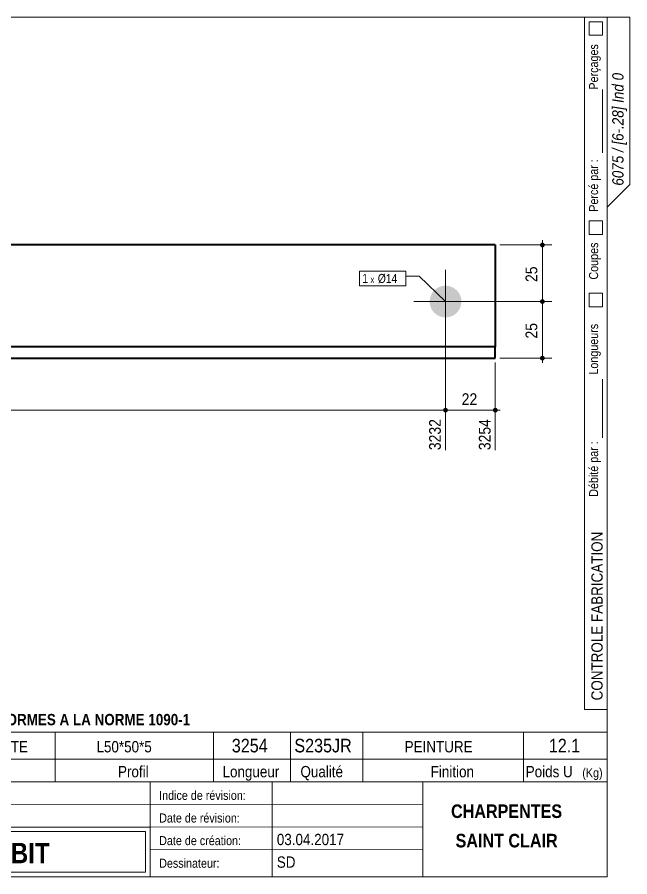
# Model space of a CAD drawing. Header units: millimetres. Extents: x 2 to 287, y 5 to 195.
# Drawn here: x 151.6 to 287, y 5 to 195 of the extents above; entities that cross this region are included whole.
import ezdxf

# ---------------------------------------------------------------- set-up
doc = ezdxf.new("R2010")
doc.units = ezdxf.units.MM
for name, color, linetype, lineweight in [('Autre type objet', 1, 'Continuous', 0), ('Boulon', 7, 'Continuous', 0), ('Cotation', 7, 'Continuous', 0), ('Désignation boulon', 3, 'Continuous', 0), ('Feuille dessin', 5, 'Continuous', 0), ('Piece', 2, 'Continuous', 0)]:
    doc.layers.add(name, color=color, linetype=linetype, lineweight=lineweight)
doc.styles.add('ARIAL', font='ARIAL.TTF')
doc.styles.add('ARIAL_BOLD', font='ARIALBD.TTF')
doc.styles.add('ARIAL_ITALIC', font='ARIALI.TTF')
doc.styles.add('COMIC_SANS_MS', font='COMIC.TTF')

# ---------------------------------------------------------------- blocks, each defined once
blk = doc.blocks.new('*A2')
at = {"layer": 'Boulon'}
blk.add_hatch(color=256, dxfattribs=at).paths.add_polyline_path([(246.37, 135.65), (246.45, 135.65), (246.54, 135.64), (246.62, 135.63), (246.71, 135.62), (246.79, 135.61), (246.88, 135.6), (246.96, 135.58), (247.05, 135.56), (247.13, 135.55), (247.21, 135.52), (247.3, 135.5), (247.38, 135.47), (247.46, 135.45), (247.54, 135.42), (247.62, 135.38), (247.7, 135.35), (247.78, 135.31), (247.85, 135.28), (247.93, 135.24), (248.01, 135.2), (248.08, 135.15), (248.15, 135.11), (248.22, 135.06), (248.3, 135.01), (248.36, 134.96), (248.43, 134.91), (248.5, 134.86), (248.57, 134.8), (248.63, 134.74), (248.69, 134.68), (248.75, 134.62), (248.81, 134.56), (248.87, 134.5), (248.93, 134.44), (248.99, 134.37), (249.04, 134.3), (249.09, 134.23), (249.14, 134.17), (249.19, 134.09), (249.24, 134.02), (249.28, 133.95), (249.33, 133.88), (249.37, 133.8), (249.41, 133.72), (249.44, 133.65), (249.48, 133.57), (249.51, 133.49), (249.55, 133.41), (249.58, 133.33), (249.6, 133.25), (249.63, 133.17), (249.65, 133.08), (249.68, 133), (249.69, 132.92), (249.71, 132.83), (249.73, 132.75), (249.74, 132.66), (249.75, 132.58), (249.76, 132.49), (249.77, 132.41), (249.78, 132.32), (249.78, 132.24), (249.78, 132.15), (249.78, 132.06), (249.78, 131.98), (249.77, 131.89), (249.76, 131.81), (249.75, 131.72), (249.74, 131.64), (249.73, 131.55), (249.71, 131.47), (249.69, 131.38), (249.68, 131.3), (249.65, 131.22), (249.63, 131.13), (249.6, 131.05), (249.58, 130.97), (249.55, 130.89), (249.51, 130.81), (249.48, 130.73), (249.44, 130.65), (249.41, 130.58), (249.37, 130.5), (249.33, 130.42), (249.28, 130.35), (249.24, 130.28), (249.19, 130.21), (249.14, 130.13), (249.09, 130.07), (249.04, 130), (248.99, 129.93), (248.93, 129.86), (248.87, 129.8), (248.81, 129.74), (248.75, 129.68), (248.69, 129.62), (248.63, 129.56), (248.57, 129.5), (248.5, 129.44), (248.43, 129.39), (248.36, 129.34), (248.3, 129.29), (248.22, 129.24), (248.15, 129.19), (248.08, 129.15), (248.01, 129.1), (247.93, 129.06), (247.85, 129.02), (247.78, 128.99), (247.7, 128.95), (247.62, 128.92), (247.54, 128.88), (247.46, 128.85), (247.38, 128.83), (247.3, 128.8), (247.21, 128.78), (247.13, 128.75), (247.05, 128.74), (246.96, 128.72), (246.88, 128.7), (246.79, 128.69), (246.71, 128.68), (246.62, 128.67), (246.54, 128.66), (246.45, 128.65), (246.37, 128.65), (246.28, 128.65), (246.19, 128.65), (246.11, 128.65), (246.02, 128.66), (245.94, 128.67), (245.85, 128.68), (245.77, 128.69), (245.68, 128.7), (245.6, 128.72), (245.51, 128.74), (245.43, 128.75), (245.35, 128.78), (245.26, 128.8), (245.18, 128.83), (245.1, 128.85), (245.02, 128.88), (244.94, 128.92), (244.86, 128.95), (244.78, 128.99), (244.71, 129.02), (244.63, 129.06), (244.55, 129.1), (244.48, 129.15), (244.41, 129.19), (244.34, 129.24), (244.26, 129.29), (244.2, 129.34), (244.13, 129.39), (244.06, 129.44), (243.99, 129.5), (243.93, 129.56), (243.87, 129.62), (243.81, 129.68), (243.75, 129.74), (243.69, 129.8), (243.63, 129.86), (243.57, 129.93), (243.52, 130), (243.47, 130.07), (243.42, 130.13), (243.37, 130.21), (243.32, 130.28), (243.28, 130.35), (243.23, 130.42), (243.19, 130.5), (243.15, 130.58), (243.12, 130.65), (243.08, 130.73), (243.05, 130.81), (243.01, 130.89), (242.98, 130.97), (242.96, 131.05), (242.93, 131.13), (242.91, 131.22), (242.88, 131.3), (242.87, 131.38), (242.85, 131.47), (242.83, 131.55), (242.82, 131.64), (242.81, 131.72), (242.8, 131.81), (242.79, 131.89), (242.78, 131.98), (242.78, 132.06), (242.78, 132.15), (242.78, 132.24), (242.78, 132.32), (242.79, 132.41), (242.8, 132.49), (242.81, 132.58), (242.82, 132.66), (242.83, 132.75), (242.85, 132.83), (242.87, 132.92), (242.88, 133), (242.91, 133.08), (242.93, 133.17), (242.96, 133.25), (242.98, 133.33), (243.01, 133.41), (243.05, 133.49), (243.08, 133.57), (243.12, 133.65), (243.15, 133.72), (243.19, 133.8), (243.23, 133.88), (243.28, 133.95), (243.32, 134.02), (243.37, 134.09), (243.42, 134.17), (243.47, 134.23), (243.52, 134.3), (243.57, 134.37), (243.63, 134.44), (243.69, 134.5), (243.75, 134.56), (243.81, 134.62), (243.87, 134.68), (243.93, 134.74), (243.99, 134.8), (244.06, 134.86), (244.13, 134.91), (244.2, 134.96), (244.26, 135.01), (244.34, 135.06), (244.41, 135.11), (244.48, 135.15), (244.55, 135.2), (244.63, 135.24), (244.71, 135.28), (244.78, 135.31), (244.86, 135.35), (244.94, 135.38), (245.02, 135.42), (245.1, 135.45), (245.18, 135.47), (245.26, 135.5), (245.35, 135.52), (245.43, 135.55), (245.51, 135.56), (245.6, 135.58), (245.68, 135.6), (245.77, 135.61), (245.85, 135.62), (245.94, 135.63), (246.02, 135.64), (246.11, 135.65), (246.19, 135.65), (246.28, 135.65)], flags=17)
at = {"layer": 'Boulon', "linetype": 'Continuous', "lineweight": 0}
for p, q in [((246.28, 139.15), (246.28, 125.15)), ((253.28, 132.15), (239.28, 132.15))]:
    blk.add_line(p, q, dxfattribs=at)
blk = doc.blocks.new('*A3')
at = {"layer": 'Piece', "color": 2, "linetype": 'Continuous', "lineweight": 40}
for p, q in [((141.43, 144.65), (25.68, 144.65)), ((25.68, 144.65), (25.68, 122.15)), ((257.28, 144.65), (141.53, 144.65)), ((257.28, 144.65), (257.28, 122.15)), ((25.68, 122.15), (25.68, 119.65)), ((141.43, 122.15), (25.68, 122.15)), ((257.28, 122.15), (141.53, 122.15)), ((257.28, 119.65), (257.28, 122.15)), ((25.68, 119.65), (141.43, 119.65)), ((141.53, 119.65), (257.28, 119.65))]:
    blk.add_line(p, q, dxfattribs=at)
blk = doc.blocks.new('*A4')
at = {"layer": 'Feuille dessin', "linetype": 'Continuous', "lineweight": 0}
for p, q in [((282, 195), (5, 195)), ((5, 195), (5, 5)), ((282, 5), (282, 195)), ((5, 5), (282, 5))]:
    blk.add_line(p, q, dxfattribs=at)
at = {"layer": 'Feuille dessin', "style": 'ARIAL', "width": 0.85}
blk.add_text('Tekla Structures', height=2, rotation=90, dxfattribs=at).set_placement((4.5, 5.5))
blk = doc.blocks.new('*A5')
at = {"layer": 'Autre type objet', "linetype": 'Continuous', "lineweight": 0}
for p, q in [((277, 42), (277, 195)), ((277, 195), (287, 195)), ((278, 194), (278, 191)), ((281, 194), (278, 194)), ((281, 191), (281, 194)), ((282, 42), (282, 195)), ((287, 195), (287, 158)), ((278, 191), (281, 191)), ((281, 165), (281, 179)), ((287, 158), (282, 153)), ((278, 150), (278, 147)), ((281, 150), (278, 150)), ((281, 147), (281, 150)), ((278, 147), (281, 147)), ((278, 134), (278, 131)), ((281, 134), (278, 134)), ((281, 131), (281, 134)), ((278, 131), (281, 131)), ((281, 102), (281, 115)), ((277, 42), (282, 42))]:
    blk.add_line(p, q, dxfattribs=at)
at = {"layer": 'Autre type objet', "width": 0.85}
for s, height, style, p in [('Perçages', 2, 'ARIAL', (280, 179)), ('6075 / [6-.28] Ind 0', 2.5, 'ARIAL_ITALIC', (285.619109, 157.760245)), ('Percé par :', 2, 'ARIAL', (280, 152)), ('Coupes', 2, 'ARIAL', (280, 137)), ('Longueurs', 2, 'ARIAL', (280, 116)), ('Débité par :', 2, 'ARIAL', (280, 89)), ('CONTROLE FABRICATION', 2.5, 'ARIAL', (281, 44))]:
    blk.add_text(s, height=height, rotation=90, dxfattribs=dict(at, style=style)).set_placement(p)
blk = doc.blocks.new('*A7')
at = {"layer": 'Autre type objet', "linetype": 'Continuous', "lineweight": 0}
for p, q in [((92, 37), (282, 37)), ((92, 37), (92, 31)), ((92.51953, 36.5), (113.5, 36.5)), ((92.51953, 31.394341), (92.51953, 36.5)), ((113.5, 36.5), (113.5, 31.394341)), ((114.5, 31), (114.5, 37)), ((134.5, 31), (134.5, 37)), ((160, 31), (160, 37)), ((195, 31), (195, 37)), ((212, 31), (212, 37)), ((228, 31), (228, 37)), ((263.5, 31), (263.5, 37)), ((282, 31), (282, 37)), ((92, 31), (282, 31)), ((92, 31), (92, 5)), ((113.5, 31.394341), (92.51953, 31.394341)), ((114.5, 16), (114.5, 31)), ((134.5, 26), (134.5, 31)), ((160, 26), (160, 31)), ((195, 26), (195, 31)), ((212, 26), (212, 31)), ((228, 26), (228, 31)), ((263.5, 26), (263.5, 31)), ((282, 5), (282, 31)), ((92, 26), (282, 26)), ((181, 26), (181, 5)), ((208, 26), (208, 5)), ((241.262466, 5), (241.262466, 26)), ((92, 21), (241.327069, 20.935451)), ((92, 16), (181, 16)), ((181, 16), (241.297815, 16.021151)), ((93, 15), (180, 15)), ((93, 6), (93, 15)), ((180, 15), (180, 6)), ((181, 11), (241.217807, 10.969512)), ((180, 6), (93, 6)), ((92, 5), (282, 5))]:
    blk.add_line(p, q, dxfattribs=at)
at = {"layer": 'Autre type objet', "width": 0.85}
for s, height, style, p in [('TOLERANCES ESSENTIELLES CONFORMES A LA NORME 1090-1', 2.5, 'ARIAL_BOLD', (96.5, 38.5)), ('6-28', 3, 'ARIAL_BOLD', (98.285724, 32.540141)), ('1', 3, 'ARIAL', (120.389893, 32.5)), ('STABILITE', 2.5, 'ARIAL', (139.159546, 32.5)), ('L50*50*5', 2.5, 'ARIAL', (169.146973, 32.5)), ('3254', 3, 'ARIAL', (199.053223, 32.5)), ('S235JR', 3, 'ARIAL', (212.880127, 32.5)), ('PEINTURE', 2.5, 'ARIAL', (237.24646, 32.5)), ('12.1', 3, 'ARIAL', (269.109863, 32.5)), ('Repère', 2.5, 'ARIAL', (96.112978, 27)), ('Qté', 2.5, 'ARIAL', (119, 27)), ('Nom', 2.5, 'ARIAL', (142.961426, 27)), ('Profil', 2.5, 'ARIAL', (173.903564, 27)), ('Longueur', 2.5, 'ARIAL', (197, 27)), ('Qualité', 2.5, 'ARIAL', (214.218018, 27)), ('Finition', 2.5, 'ARIAL', (243, 27)), ('Poids U', 2.5, 'ARIAL', (264, 27)), ('(Kg)', 2, 'ARIAL', (276.5, 27)), ('6075', 3.5, 'ARIAL', (115.5, 22)), ('N° Affaire:', 2, 'ARIAL', (93.640566, 22)), ('Indice de révision:', 2, 'ARIAL', (183, 22)), ('CHARPENTES', 3, 'ARIAL_BOLD', (247.5, 18)), ('Nom Affaire:', 2, 'ARIAL', (93.640566, 17.5)), ('GHD Bât N', 3.5, 'ARIAL', (115.5, 17)), ('Date de révision:', 2, 'ARIAL', (183, 17)), ('Date de création:', 2, 'ARIAL', (183, 12)), ('03.04.2017', 2.5, 'ARIAL', (209, 12)), ('SAINT CLAIR', 3, 'ARIAL_BOLD', (248.5, 11.5)), ('CROQUIS   DE  DEBIT', 4.5, 'ARIAL_BOLD', (103, 8)), ('SD', 2.5, 'ARIAL', (209, 7)), ('Dessinateur:', 2, 'ARIAL', (183, 7))]:
    blk.add_text(s, height=height, dxfattribs=dict(at, style=style)).set_placement(p)
blk = doc.blocks.new('*A11')
at = {"layer": 'Cotation'}
for points in [[(267.65, 131.63), (267.63, 131.63), (267.6, 131.64), (267.58, 131.64), (267.55, 131.65), (267.53, 131.65), (267.5, 131.66), (267.48, 131.67), (267.46, 131.68), (267.43, 131.69), (267.41, 131.7), (267.39, 131.72), (267.37, 131.73), (267.35, 131.75), (267.33, 131.76), (267.31, 131.78), (267.29, 131.8), (267.28, 131.82), (267.26, 131.84), (267.25, 131.86), (267.23, 131.88), (267.22, 131.9), (267.21, 131.93), (267.2, 131.95), (267.19, 131.97), (267.18, 132), (267.18, 132.02), (267.17, 132.05), (267.17, 132.07), (267.16, 132.1), (267.16, 132.12), (267.16, 132.15), (267.16, 132.18), (267.16, 132.2), (267.17, 132.23), (267.17, 132.25), (267.18, 132.28), (267.18, 132.3), (267.19, 132.33), (267.2, 132.35), (267.21, 132.37), (267.22, 132.4), (267.23, 132.42), (267.25, 132.44), (267.26, 132.46), (267.28, 132.48), (267.29, 132.5), (267.31, 132.52), (267.33, 132.54), (267.35, 132.55), (267.37, 132.57), (267.39, 132.58), (267.41, 132.6), (267.43, 132.61), (267.46, 132.62), (267.48, 132.63), (267.5, 132.64), (267.53, 132.65), (267.55, 132.65), (267.58, 132.66), (267.6, 132.66), (267.63, 132.67), (267.65, 132.67), (267.68, 132.67), (267.71, 132.67), (267.73, 132.67), (267.76, 132.66), (267.78, 132.66), (267.81, 132.65), (267.83, 132.65), (267.86, 132.64), (267.88, 132.63), (267.9, 132.62), (267.93, 132.61), (267.95, 132.6), (267.97, 132.58), (267.99, 132.57), (268.01, 132.55), (268.03, 132.54), (268.05, 132.52), (268.07, 132.5), (268.08, 132.48), (268.1, 132.46), (268.11, 132.44), (268.13, 132.42), (268.14, 132.4), (268.15, 132.37), (268.16, 132.35), (268.17, 132.33), (268.18, 132.3), (268.18, 132.28), (268.19, 132.25), (268.19, 132.23), (268.2, 132.2), (268.2, 132.18), (268.2, 132.15), (268.2, 132.12), (268.2, 132.1), (268.19, 132.07), (268.19, 132.05), (268.18, 132.02), (268.18, 132), (268.17, 131.97), (268.16, 131.95), (268.15, 131.93), (268.14, 131.9), (268.13, 131.88), (268.11, 131.86), (268.1, 131.84), (268.08, 131.82), (268.07, 131.8), (268.05, 131.78), (268.03, 131.76), (268.01, 131.75), (267.99, 131.73), (267.97, 131.72), (267.95, 131.7), (267.93, 131.69), (267.9, 131.68), (267.88, 131.67), (267.86, 131.66), (267.83, 131.65), (267.81, 131.65), (267.78, 131.64), (267.76, 131.64), (267.73, 131.63), (267.71, 131.63), (267.68, 131.63)], [(267.65, 119.13), (267.63, 119.13), (267.6, 119.14), (267.58, 119.14), (267.55, 119.15), (267.53, 119.15), (267.5, 119.16), (267.48, 119.17), (267.46, 119.18), (267.43, 119.19), (267.41, 119.2), (267.39, 119.22), (267.37, 119.23), (267.35, 119.25), (267.33, 119.26), (267.31, 119.28), (267.29, 119.3), (267.28, 119.32), (267.26, 119.34), (267.25, 119.36), (267.23, 119.38), (267.22, 119.4), (267.21, 119.43), (267.2, 119.45), (267.19, 119.47), (267.18, 119.5), (267.18, 119.52), (267.17, 119.55), (267.17, 119.57), (267.16, 119.6), (267.16, 119.62), (267.16, 119.65), (267.16, 119.68), (267.16, 119.7), (267.17, 119.73), (267.17, 119.75), (267.18, 119.78), (267.18, 119.8), (267.19, 119.83), (267.2, 119.85), (267.21, 119.87), (267.22, 119.9), (267.23, 119.92), (267.25, 119.94), (267.26, 119.96), (267.28, 119.98), (267.29, 120), (267.31, 120.02), (267.33, 120.04), (267.35, 120.05), (267.37, 120.07), (267.39, 120.08), (267.41, 120.1), (267.43, 120.11), (267.46, 120.12), (267.48, 120.13), (267.5, 120.14), (267.53, 120.15), (267.55, 120.15), (267.58, 120.16), (267.6, 120.16), (267.63, 120.17), (267.65, 120.17), (267.68, 120.17), (267.71, 120.17), (267.73, 120.17), (267.76, 120.16), (267.78, 120.16), (267.81, 120.15), (267.83, 120.15), (267.86, 120.14), (267.88, 120.13), (267.9, 120.12), (267.93, 120.11), (267.95, 120.1), (267.97, 120.08), (267.99, 120.07), (268.01, 120.05), (268.03, 120.04), (268.05, 120.02), (268.07, 120), (268.08, 119.98), (268.1, 119.96), (268.11, 119.94), (268.13, 119.92), (268.14, 119.9), (268.15, 119.87), (268.16, 119.85), (268.17, 119.83), (268.18, 119.8), (268.18, 119.78), (268.19, 119.75), (268.19, 119.73), (268.2, 119.7), (268.2, 119.68), (268.2, 119.65), (268.2, 119.62), (268.2, 119.6), (268.19, 119.57), (268.19, 119.55), (268.18, 119.52), (268.18, 119.5), (268.17, 119.47), (268.16, 119.45), (268.15, 119.43), (268.14, 119.4), (268.13, 119.38), (268.11, 119.36), (268.1, 119.34), (268.08, 119.32), (268.07, 119.3), (268.05, 119.28), (268.03, 119.26), (268.01, 119.25), (267.99, 119.23), (267.97, 119.22), (267.95, 119.2), (267.93, 119.19), (267.9, 119.18), (267.88, 119.17), (267.86, 119.16), (267.83, 119.15), (267.81, 119.15), (267.78, 119.14), (267.76, 119.14), (267.73, 119.13), (267.71, 119.13), (267.68, 119.13)]]:
    blk.add_hatch(color=256, dxfattribs=at).paths.add_polyline_path(points, flags=17)
at = {"layer": 'Cotation', "linetype": 'Continuous', "lineweight": 0}
for p, q in [((267.68, 133.19), (267.68, 131.11)), ((267.68, 132.15), (267.68, 133.19)), ((247.28, 132.15), (269.76, 132.15)), ((266.64, 132.15), (268.72, 132.15)), ((267.68, 119.65), (267.68, 132.15)), ((267.68, 120.69), (267.68, 118.61)), ((258.28, 119.65), (269.76, 119.65)), ((266.64, 119.65), (268.72, 119.65)), ((267.68, 119.65), (267.68, 118.61))]:
    blk.add_line(p, q, dxfattribs=at)
at = {"layer": 'Cotation'}
for p in [(267.68, 132.15), (267.68, 119.65)]:
    blk.add_point(p, dxfattribs=at)
at = {"layer": 'Cotation', "style": 'ARIAL', "width": 0.85}
blk.add_text('25', height=2.6, rotation=90.0002, dxfattribs=at).set_placement((266.56, 123.97))
blk = doc.blocks.new('*A12')
at = {"layer": 'Cotation'}
for points in [[(267.65, 144.13), (267.63, 144.13), (267.6, 144.14), (267.58, 144.14), (267.55, 144.15), (267.53, 144.15), (267.5, 144.16), (267.48, 144.17), (267.46, 144.18), (267.43, 144.19), (267.41, 144.2), (267.39, 144.22), (267.37, 144.23), (267.35, 144.25), (267.33, 144.26), (267.31, 144.28), (267.29, 144.3), (267.28, 144.32), (267.26, 144.34), (267.25, 144.36), (267.23, 144.38), (267.22, 144.4), (267.21, 144.43), (267.2, 144.45), (267.19, 144.47), (267.18, 144.5), (267.18, 144.52), (267.17, 144.55), (267.17, 144.57), (267.16, 144.6), (267.16, 144.62), (267.16, 144.65), (267.16, 144.68), (267.16, 144.7), (267.17, 144.73), (267.17, 144.75), (267.18, 144.78), (267.18, 144.8), (267.19, 144.83), (267.2, 144.85), (267.21, 144.87), (267.22, 144.9), (267.23, 144.92), (267.25, 144.94), (267.26, 144.96), (267.28, 144.98), (267.29, 145), (267.31, 145.02), (267.33, 145.04), (267.35, 145.05), (267.37, 145.07), (267.39, 145.08), (267.41, 145.1), (267.43, 145.11), (267.46, 145.12), (267.48, 145.13), (267.5, 145.14), (267.53, 145.15), (267.55, 145.15), (267.58, 145.16), (267.6, 145.16), (267.63, 145.17), (267.65, 145.17), (267.68, 145.17), (267.71, 145.17), (267.73, 145.17), (267.76, 145.16), (267.78, 145.16), (267.81, 145.15), (267.83, 145.15), (267.86, 145.14), (267.88, 145.13), (267.9, 145.12), (267.93, 145.11), (267.95, 145.1), (267.97, 145.08), (267.99, 145.07), (268.01, 145.05), (268.03, 145.04), (268.05, 145.02), (268.07, 145), (268.08, 144.98), (268.1, 144.96), (268.11, 144.94), (268.13, 144.92), (268.14, 144.9), (268.15, 144.87), (268.16, 144.85), (268.17, 144.83), (268.18, 144.8), (268.18, 144.78), (268.19, 144.75), (268.19, 144.73), (268.2, 144.7), (268.2, 144.68), (268.2, 144.65), (268.2, 144.62), (268.2, 144.6), (268.19, 144.57), (268.19, 144.55), (268.18, 144.52), (268.18, 144.5), (268.17, 144.47), (268.16, 144.45), (268.15, 144.43), (268.14, 144.4), (268.13, 144.38), (268.11, 144.36), (268.1, 144.34), (268.08, 144.32), (268.07, 144.3), (268.05, 144.28), (268.03, 144.26), (268.01, 144.25), (267.99, 144.23), (267.97, 144.22), (267.95, 144.2), (267.93, 144.19), (267.9, 144.18), (267.88, 144.17), (267.86, 144.16), (267.83, 144.15), (267.81, 144.15), (267.78, 144.14), (267.76, 144.14), (267.73, 144.13), (267.71, 144.13), (267.68, 144.13)], [(267.65, 131.63), (267.63, 131.63), (267.6, 131.64), (267.58, 131.64), (267.55, 131.65), (267.53, 131.65), (267.5, 131.66), (267.48, 131.67), (267.46, 131.68), (267.43, 131.69), (267.41, 131.7), (267.39, 131.72), (267.37, 131.73), (267.35, 131.75), (267.33, 131.76), (267.31, 131.78), (267.29, 131.8), (267.28, 131.82), (267.26, 131.84), (267.25, 131.86), (267.23, 131.88), (267.22, 131.9), (267.21, 131.93), (267.2, 131.95), (267.19, 131.97), (267.18, 132), (267.18, 132.02), (267.17, 132.05), (267.17, 132.07), (267.16, 132.1), (267.16, 132.12), (267.16, 132.15), (267.16, 132.18), (267.16, 132.2), (267.17, 132.23), (267.17, 132.25), (267.18, 132.28), (267.18, 132.3), (267.19, 132.33), (267.2, 132.35), (267.21, 132.37), (267.22, 132.4), (267.23, 132.42), (267.25, 132.44), (267.26, 132.46), (267.28, 132.48), (267.29, 132.5), (267.31, 132.52), (267.33, 132.54), (267.35, 132.55), (267.37, 132.57), (267.39, 132.58), (267.41, 132.6), (267.43, 132.61), (267.46, 132.62), (267.48, 132.63), (267.5, 132.64), (267.53, 132.65), (267.55, 132.65), (267.58, 132.66), (267.6, 132.66), (267.63, 132.67), (267.65, 132.67), (267.68, 132.67), (267.71, 132.67), (267.73, 132.67), (267.76, 132.66), (267.78, 132.66), (267.81, 132.65), (267.83, 132.65), (267.86, 132.64), (267.88, 132.63), (267.9, 132.62), (267.93, 132.61), (267.95, 132.6), (267.97, 132.58), (267.99, 132.57), (268.01, 132.55), (268.03, 132.54), (268.05, 132.52), (268.07, 132.5), (268.08, 132.48), (268.1, 132.46), (268.11, 132.44), (268.13, 132.42), (268.14, 132.4), (268.15, 132.37), (268.16, 132.35), (268.17, 132.33), (268.18, 132.3), (268.18, 132.28), (268.19, 132.25), (268.19, 132.23), (268.2, 132.2), (268.2, 132.18), (268.2, 132.15), (268.2, 132.12), (268.2, 132.1), (268.19, 132.07), (268.19, 132.05), (268.18, 132.02), (268.18, 132), (268.17, 131.97), (268.16, 131.95), (268.15, 131.93), (268.14, 131.9), (268.13, 131.88), (268.11, 131.86), (268.1, 131.84), (268.08, 131.82), (268.07, 131.8), (268.05, 131.78), (268.03, 131.76), (268.01, 131.75), (267.99, 131.73), (267.97, 131.72), (267.95, 131.7), (267.93, 131.69), (267.9, 131.68), (267.88, 131.67), (267.86, 131.66), (267.83, 131.65), (267.81, 131.65), (267.78, 131.64), (267.76, 131.64), (267.73, 131.63), (267.71, 131.63), (267.68, 131.63)]]:
    blk.add_hatch(color=256, dxfattribs=at).paths.add_polyline_path(points, flags=17)
at = {"layer": 'Cotation', "linetype": 'Continuous', "lineweight": 0}
for p, q in [((258.28, 144.65), (269.76, 144.65)), ((266.64, 144.65), (268.72, 144.65)), ((267.68, 145.69), (267.68, 143.61)), ((267.68, 144.65), (267.68, 145.69)), ((267.68, 132.15), (267.68, 144.65)), ((267.68, 133.19), (267.68, 131.11)), ((247.28, 132.15), (269.76, 132.15)), ((266.64, 132.15), (268.72, 132.15)), ((267.68, 132.15), (267.68, 131.11))]:
    blk.add_line(p, q, dxfattribs=at)
at = {"layer": 'Cotation'}
for p in [(267.68, 144.65), (267.68, 132.15)]:
    blk.add_point(p, dxfattribs=at)
at = {"layer": 'Cotation', "style": 'ARIAL', "width": 0.85}
blk.add_text('25', height=2.6, rotation=90.0002, dxfattribs=at).set_placement((266.56, 136.47))
blk = doc.blocks.new('*A14')
at = {"layer": 'Cotation'}
for points in [[(36.65, 107.63), (36.63, 107.63), (36.6, 107.64), (36.58, 107.64), (36.55, 107.65), (36.53, 107.65), (36.5, 107.66), (36.48, 107.67), (36.46, 107.68), (36.43, 107.69), (36.41, 107.7), (36.39, 107.72), (36.37, 107.73), (36.35, 107.75), (36.33, 107.76), (36.31, 107.78), (36.29, 107.8), (36.28, 107.82), (36.26, 107.84), (36.25, 107.86), (36.23, 107.88), (36.22, 107.9), (36.21, 107.93), (36.2, 107.95), (36.19, 107.97), (36.18, 108), (36.18, 108.02), (36.17, 108.05), (36.17, 108.07), (36.16, 108.1), (36.16, 108.12), (36.16, 108.15), (36.16, 108.18), (36.16, 108.2), (36.17, 108.23), (36.17, 108.25), (36.18, 108.28), (36.18, 108.3), (36.19, 108.33), (36.2, 108.35), (36.21, 108.37), (36.22, 108.4), (36.23, 108.42), (36.25, 108.44), (36.26, 108.46), (36.28, 108.48), (36.29, 108.5), (36.31, 108.52), (36.33, 108.54), (36.35, 108.55), (36.37, 108.57), (36.39, 108.58), (36.41, 108.6), (36.43, 108.61), (36.46, 108.62), (36.48, 108.63), (36.5, 108.64), (36.53, 108.65), (36.55, 108.65), (36.58, 108.66), (36.6, 108.66), (36.63, 108.67), (36.65, 108.67), (36.68, 108.67), (36.71, 108.67), (36.73, 108.67), (36.76, 108.66), (36.78, 108.66), (36.81, 108.65), (36.83, 108.65), (36.86, 108.64), (36.88, 108.63), (36.9, 108.62), (36.93, 108.61), (36.95, 108.6), (36.97, 108.58), (36.99, 108.57), (37.01, 108.55), (37.03, 108.54), (37.05, 108.52), (37.07, 108.5), (37.08, 108.48), (37.1, 108.46), (37.11, 108.44), (37.13, 108.42), (37.14, 108.4), (37.15, 108.37), (37.16, 108.35), (37.17, 108.33), (37.18, 108.3), (37.18, 108.28), (37.19, 108.25), (37.19, 108.23), (37.2, 108.2), (37.2, 108.18), (37.2, 108.15), (37.2, 108.12), (37.2, 108.1), (37.19, 108.07), (37.19, 108.05), (37.18, 108.02), (37.18, 108), (37.17, 107.97), (37.16, 107.95), (37.15, 107.93), (37.14, 107.9), (37.13, 107.88), (37.11, 107.86), (37.1, 107.84), (37.08, 107.82), (37.07, 107.8), (37.05, 107.78), (37.03, 107.76), (37.01, 107.75), (36.99, 107.73), (36.97, 107.72), (36.95, 107.7), (36.93, 107.69), (36.9, 107.68), (36.88, 107.67), (36.86, 107.66), (36.83, 107.65), (36.81, 107.65), (36.78, 107.64), (36.76, 107.64), (36.73, 107.63), (36.71, 107.63), (36.68, 107.63)], [(246.25, 107.63), (246.23, 107.63), (246.2, 107.64), (246.18, 107.64), (246.15, 107.65), (246.13, 107.65), (246.1, 107.66), (246.08, 107.67), (246.06, 107.68), (246.03, 107.69), (246.01, 107.7), (245.99, 107.72), (245.97, 107.73), (245.95, 107.75), (245.93, 107.76), (245.91, 107.78), (245.89, 107.8), (245.88, 107.82), (245.86, 107.84), (245.85, 107.86), (245.83, 107.88), (245.82, 107.9), (245.81, 107.93), (245.8, 107.95), (245.79, 107.97), (245.78, 108), (245.78, 108.02), (245.77, 108.05), (245.77, 108.07), (245.76, 108.1), (245.76, 108.12), (245.76, 108.15), (245.76, 108.18), (245.76, 108.2), (245.77, 108.23), (245.77, 108.25), (245.78, 108.28), (245.78, 108.3), (245.79, 108.33), (245.8, 108.35), (245.81, 108.37), (245.82, 108.4), (245.83, 108.42), (245.85, 108.44), (245.86, 108.46), (245.88, 108.48), (245.89, 108.5), (245.91, 108.52), (245.93, 108.54), (245.95, 108.55), (245.97, 108.57), (245.99, 108.58), (246.01, 108.6), (246.03, 108.61), (246.06, 108.62), (246.08, 108.63), (246.1, 108.64), (246.13, 108.65), (246.15, 108.65), (246.18, 108.66), (246.2, 108.66), (246.23, 108.67), (246.25, 108.67), (246.28, 108.67), (246.31, 108.67), (246.33, 108.67), (246.36, 108.66), (246.38, 108.66), (246.41, 108.65), (246.43, 108.65), (246.46, 108.64), (246.48, 108.63), (246.5, 108.62), (246.53, 108.61), (246.55, 108.6), (246.57, 108.58), (246.59, 108.57), (246.61, 108.55), (246.63, 108.54), (246.65, 108.52), (246.67, 108.5), (246.68, 108.48), (246.7, 108.46), (246.71, 108.44), (246.73, 108.42), (246.74, 108.4), (246.75, 108.37), (246.76, 108.35), (246.77, 108.33), (246.78, 108.3), (246.78, 108.28), (246.79, 108.25), (246.79, 108.23), (246.8, 108.2), (246.8, 108.18), (246.8, 108.15), (246.8, 108.12), (246.8, 108.1), (246.79, 108.07), (246.79, 108.05), (246.78, 108.02), (246.78, 108), (246.77, 107.97), (246.76, 107.95), (246.75, 107.93), (246.74, 107.9), (246.73, 107.88), (246.71, 107.86), (246.7, 107.84), (246.68, 107.82), (246.67, 107.8), (246.65, 107.78), (246.63, 107.76), (246.61, 107.75), (246.59, 107.73), (246.57, 107.72), (246.55, 107.7), (246.53, 107.69), (246.5, 107.68), (246.48, 107.67), (246.46, 107.66), (246.43, 107.65), (246.41, 107.65), (246.38, 107.64), (246.36, 107.64), (246.33, 107.63), (246.31, 107.63), (246.28, 107.63)]]:
    blk.add_hatch(color=256, dxfattribs=at).paths.add_polyline_path(points, flags=17)
at = {"layer": 'Cotation', "linetype": 'Continuous', "lineweight": 0}
for p, q in [((36.68, 131.15), (36.68, 103.15)), ((246.28, 131.15), (246.28, 99.3)), ((36.68, 109.19), (36.68, 107.11)), ((246.28, 109.19), (246.28, 107.11)), ((37.72, 108.15), (35.64, 108.15)), ((36.68, 108.15), (35.64, 108.15)), ((36.68, 108.15), (246.28, 108.15)), ((247.32, 108.15), (245.24, 108.15)), ((246.28, 108.15), (247.32, 108.15))]:
    blk.add_line(p, q, dxfattribs=at)
at = {"layer": 'Cotation'}
for p in [(36.68, 108.15), (246.28, 108.15)]:
    blk.add_point(p, dxfattribs=at)
at = {"layer": 'Cotation', "style": 'ARIAL', "width": 0.85}
blk.add_text('3210', height=2.6, dxfattribs=at).set_placement((137.62, 109.27))
blk.add_text('3232', height=2.6, rotation=90.0002, dxfattribs=at).set_placement((245.24, 99.3))
blk = doc.blocks.new('*A15')
at = {"layer": 'Cotation'}
for points in [[(246.25, 107.63), (246.23, 107.63), (246.2, 107.64), (246.18, 107.64), (246.15, 107.65), (246.13, 107.65), (246.1, 107.66), (246.08, 107.67), (246.06, 107.68), (246.03, 107.69), (246.01, 107.7), (245.99, 107.72), (245.97, 107.73), (245.95, 107.75), (245.93, 107.76), (245.91, 107.78), (245.89, 107.8), (245.88, 107.82), (245.86, 107.84), (245.85, 107.86), (245.83, 107.88), (245.82, 107.9), (245.81, 107.93), (245.8, 107.95), (245.79, 107.97), (245.78, 108), (245.78, 108.02), (245.77, 108.05), (245.77, 108.07), (245.76, 108.1), (245.76, 108.12), (245.76, 108.15), (245.76, 108.18), (245.76, 108.2), (245.77, 108.23), (245.77, 108.25), (245.78, 108.28), (245.78, 108.3), (245.79, 108.33), (245.8, 108.35), (245.81, 108.37), (245.82, 108.4), (245.83, 108.42), (245.85, 108.44), (245.86, 108.46), (245.88, 108.48), (245.89, 108.5), (245.91, 108.52), (245.93, 108.54), (245.95, 108.55), (245.97, 108.57), (245.99, 108.58), (246.01, 108.6), (246.03, 108.61), (246.06, 108.62), (246.08, 108.63), (246.1, 108.64), (246.13, 108.65), (246.15, 108.65), (246.18, 108.66), (246.2, 108.66), (246.23, 108.67), (246.25, 108.67), (246.28, 108.67), (246.31, 108.67), (246.33, 108.67), (246.36, 108.66), (246.38, 108.66), (246.41, 108.65), (246.43, 108.65), (246.46, 108.64), (246.48, 108.63), (246.5, 108.62), (246.53, 108.61), (246.55, 108.6), (246.57, 108.58), (246.59, 108.57), (246.61, 108.55), (246.63, 108.54), (246.65, 108.52), (246.67, 108.5), (246.68, 108.48), (246.7, 108.46), (246.71, 108.44), (246.73, 108.42), (246.74, 108.4), (246.75, 108.37), (246.76, 108.35), (246.77, 108.33), (246.78, 108.3), (246.78, 108.28), (246.79, 108.25), (246.79, 108.23), (246.8, 108.2), (246.8, 108.18), (246.8, 108.15), (246.8, 108.12), (246.8, 108.1), (246.79, 108.07), (246.79, 108.05), (246.78, 108.02), (246.78, 108), (246.77, 107.97), (246.76, 107.95), (246.75, 107.93), (246.74, 107.9), (246.73, 107.88), (246.71, 107.86), (246.7, 107.84), (246.68, 107.82), (246.67, 107.8), (246.65, 107.78), (246.63, 107.76), (246.61, 107.75), (246.59, 107.73), (246.57, 107.72), (246.55, 107.7), (246.53, 107.69), (246.5, 107.68), (246.48, 107.67), (246.46, 107.66), (246.43, 107.65), (246.41, 107.65), (246.38, 107.64), (246.36, 107.64), (246.33, 107.63), (246.31, 107.63), (246.28, 107.63)], [(257.25, 107.63), (257.23, 107.63), (257.2, 107.64), (257.18, 107.64), (257.15, 107.65), (257.13, 107.65), (257.1, 107.66), (257.08, 107.67), (257.06, 107.68), (257.03, 107.69), (257.01, 107.7), (256.99, 107.72), (256.97, 107.73), (256.95, 107.75), (256.93, 107.76), (256.91, 107.78), (256.89, 107.8), (256.88, 107.82), (256.86, 107.84), (256.85, 107.86), (256.83, 107.88), (256.82, 107.9), (256.81, 107.93), (256.8, 107.95), (256.79, 107.97), (256.78, 108), (256.78, 108.02), (256.77, 108.05), (256.77, 108.07), (256.76, 108.1), (256.76, 108.12), (256.76, 108.15), (256.76, 108.18), (256.76, 108.2), (256.77, 108.23), (256.77, 108.25), (256.78, 108.28), (256.78, 108.3), (256.79, 108.33), (256.8, 108.35), (256.81, 108.37), (256.82, 108.4), (256.83, 108.42), (256.85, 108.44), (256.86, 108.46), (256.88, 108.48), (256.89, 108.5), (256.91, 108.52), (256.93, 108.54), (256.95, 108.55), (256.97, 108.57), (256.99, 108.58), (257.01, 108.6), (257.03, 108.61), (257.06, 108.62), (257.08, 108.63), (257.1, 108.64), (257.13, 108.65), (257.15, 108.65), (257.18, 108.66), (257.2, 108.66), (257.23, 108.67), (257.25, 108.67), (257.28, 108.67), (257.31, 108.67), (257.33, 108.67), (257.36, 108.66), (257.38, 108.66), (257.41, 108.65), (257.43, 108.65), (257.46, 108.64), (257.48, 108.63), (257.5, 108.62), (257.53, 108.61), (257.55, 108.6), (257.57, 108.58), (257.59, 108.57), (257.61, 108.55), (257.63, 108.54), (257.65, 108.52), (257.67, 108.5), (257.68, 108.48), (257.7, 108.46), (257.71, 108.44), (257.73, 108.42), (257.74, 108.4), (257.75, 108.37), (257.76, 108.35), (257.77, 108.33), (257.78, 108.3), (257.78, 108.28), (257.79, 108.25), (257.79, 108.23), (257.8, 108.2), (257.8, 108.18), (257.8, 108.15), (257.8, 108.12), (257.8, 108.1), (257.79, 108.07), (257.79, 108.05), (257.78, 108.02), (257.78, 108), (257.77, 107.97), (257.76, 107.95), (257.75, 107.93), (257.74, 107.9), (257.73, 107.88), (257.71, 107.86), (257.7, 107.84), (257.68, 107.82), (257.67, 107.8), (257.65, 107.78), (257.63, 107.76), (257.61, 107.75), (257.59, 107.73), (257.57, 107.72), (257.55, 107.7), (257.53, 107.69), (257.5, 107.68), (257.48, 107.67), (257.46, 107.66), (257.43, 107.65), (257.41, 107.65), (257.38, 107.64), (257.36, 107.64), (257.33, 107.63), (257.31, 107.63), (257.28, 107.63)]]:
    blk.add_hatch(color=256, dxfattribs=at).paths.add_polyline_path(points, flags=17)
at = {"layer": 'Cotation', "linetype": 'Continuous', "lineweight": 0}
for p, q in [((246.28, 131.15), (246.28, 99.3)), ((257.28, 118.65), (257.28, 99.3)), ((246.28, 109.19), (246.28, 107.11)), ((257.28, 109.19), (257.28, 107.11)), ((247.32, 108.15), (245.24, 108.15)), ((246.28, 108.15), (245.24, 108.15)), ((246.28, 108.15), (257.28, 108.15)), ((258.32, 108.15), (256.24, 108.15)), ((257.28, 108.15), (258.32, 108.15))]:
    blk.add_line(p, q, dxfattribs=at)
at = {"layer": 'Cotation'}
for p in [(246.28, 108.15), (257.28, 108.15)]:
    blk.add_point(p, dxfattribs=at)
at = {"layer": 'Cotation', "style": 'ARIAL', "width": 0.85}
blk.add_text('22', height=2.6, dxfattribs=at).set_placement((249.85, 109.27))
blk.add_text('3254', height=2.6, rotation=90.0002, dxfattribs=at).set_placement((256.24, 99.3))
blk = doc.blocks.new('*A17')
at = {"layer": 'Désignation boulon', "linetype": 'Continuous', "lineweight": 0}
for p, q in [((227.290948, 138.857175), (237.478839, 138.857175)), ((227.290948, 135.657175), (227.290948, 138.857175)), ((237.478839, 135.657175), (237.478839, 138.857175)), ((240.478839, 137.790508), (237.478839, 137.790508)), ((246.28, 132.149999), (240.478839, 137.790508)), ((227.290948, 135.657175), (237.478839, 135.657175))]:
    blk.add_line(p, q, dxfattribs=at)
at = {"layer": 'Désignation boulon', "style": 'COMIC_SANS_MS', "width": 0.85}
for s, height, p in [('1', 2, (227.890948, 136.257175)), ('x', 1.5, (229.691143, 136.257175)), ('Ø14', 2, (231.321807, 136.257175))]:
    blk.add_text(s, height=height, dxfattribs=at).set_placement(p)

msp = doc.modelspace()

# ---------------------------------------------------------------- block references
at = {"lineweight": 0}
for name in ['*A4', '*A5', '*A3', '*A12', '*A17', '*A2', '*A11', '*A14', '*A15', '*A7']:
    msp.add_blockref(name, (0, 0), dxfattribs=at)

doc.saveas('drawing.dxf')
